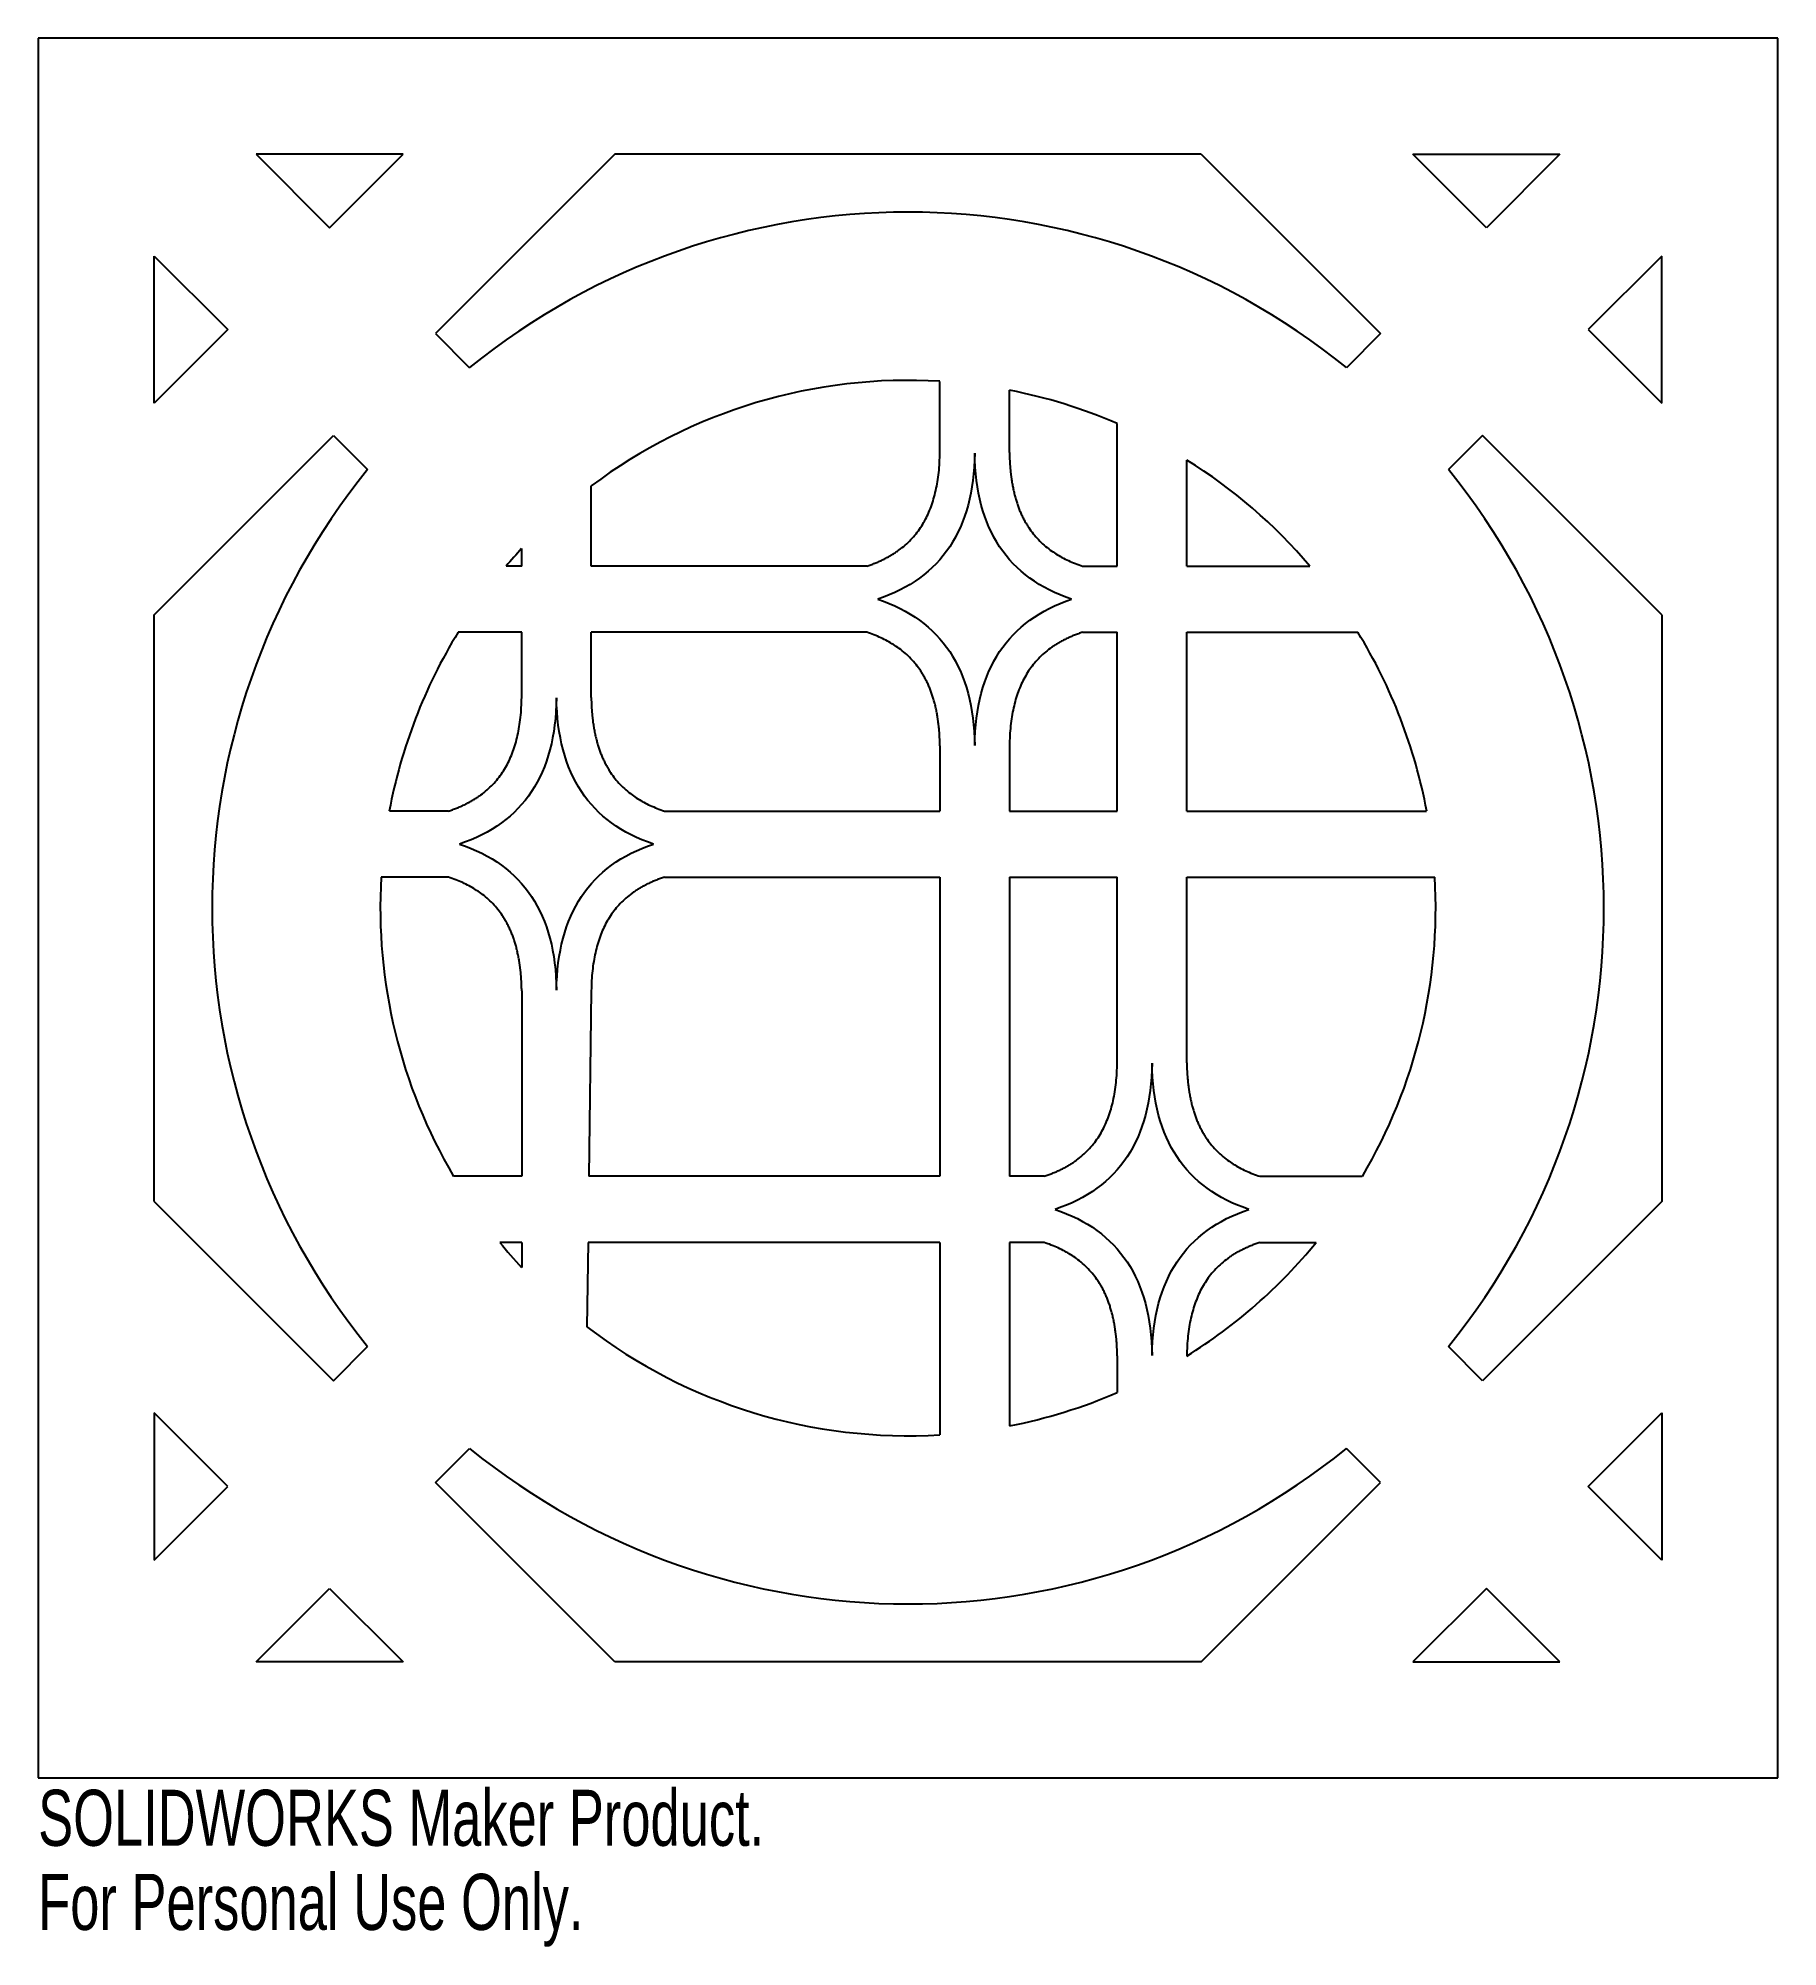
# Model space of a CAD drawing. Header units: millimetres. Extents: x -75 to 75, y -90 to 75.
import ezdxf

# ---------------------------------------------------------------- set-up
doc = ezdxf.new("R2010")
doc.units = ezdxf.units.MM
doc.styles.add('SLDTEXTSTYLE0', font='TXT', dxfattribs={"width": 0.7})

msp = doc.modelspace()

# ---------------------------------------------------------------- linework, layer by layer
at = {"color": 7, "linetype": 'Continuous', "lineweight": 25}
for p, q in [((75, 75), (-75, 75)), ((-75, 75), (-75, -75)), ((75, -75), (75, 75)), ((-43.52, 65), (-56.21, 65)), ((-56.21, 65), (-49.87, 58.66)), ((-49.87, 58.66), (-43.52, 65)), ((-25.29, 65), (-40.75, 49.54)), ((25.29, 65), (-25.29, 65)), ((25.29, 65), (40.75, 49.54)), ((43.52, 65), (56.21, 65)), ((49.87, 58.66), (43.52, 65)), ((56.21, 65), (49.87, 58.66)), ((-65, 56.21), (-58.66, 49.87)), ((-65, 43.52), (-65, 56.21)), ((65, 56.21), (58.66, 49.87)), ((65, 43.52), (65, 56.21)), ((-58.66, 49.87), (-65, 43.52)), ((-40.75, 49.54), (-37.8, 46.59)), ((40.75, 49.54), (37.8, 46.59)), ((58.66, 49.87), (65, 43.52)), ((2.75, 39.27), (2.75, 45.41)), ((8.75, 39.27), (8.75, 44.65)), ((18.04, 29.47), (18.04, 41.77)), ((-65, 25.29), (-49.54, 40.75)), ((-49.54, 40.75), (-46.59, 37.8)), ((49.54, 40.75), (46.59, 37.8)), ((65, 25.29), (49.54, 40.75)), ((24.04, 29.47), (24.04, 38.62)), ((-27.31, 29.47), (-27.31, 36.39)), ((-33.31, 29.47), (-33.31, 30.99)), ((-33.31, 29.47), (-34.66, 29.47)), ((-3.56, 29.47), (-27.31, 29.47)), ((15.06, 29.47), (18.04, 29.47)), ((24.04, 29.47), (34.66, 29.47)), ((-65, -25.29), (-65, 25.29)), ((65, 25.29), (65, -25.29)), ((-33.31, 23.78), (-38.78, 23.78)), ((-33.31, 18.16), (-33.31, 23.78)), ((-3.56, 23.78), (-27.31, 23.78)), ((-27.31, 18.16), (-27.31, 23.78)), ((15.06, 23.78), (18.04, 23.78)), ((18.04, 8.36), (18.04, 23.78)), ((24.04, 23.78), (38.78, 23.78)), ((24.04, 8.36), (24.04, 23.78)), ((2.75, 13.98), (2.75, 8.36)), ((8.75, 13.98), (8.75, 8.36)), ((-39.62, 8.36), (-44.72, 8.36)), ((-21, 8.36), (2.75, 8.36)), ((8.75, 8.36), (18.04, 8.36)), ((24.04, 8.36), (44.72, 8.36)), ((-39.62, 2.67), (-45.42, 2.67)), ((-21, 2.67), (2.75, 2.67)), ((2.75, 2.67), (2.75, -23.13)), ((8.75, 2.67), (18.04, 2.67)), ((8.75, 2.67), (8.75, -23.13)), ((18.04, -13.34), (18.04, 2.67)), ((24.04, 2.67), (45.42, 2.67)), ((24.04, -13.34), (24.04, 2.67)), ((-33.31, -7.13), (-33.31, -23.13)), ((-27.31, -7.13), (-27.51, -23.13)), ((-33.31, -23.13), (-39.17, -23.13)), ((2.75, -23.13), (-27.51, -23.13)), ((11.73, -23.13), (8.75, -23.13)), ((30.35, -23.13), (39.17, -23.13)), ((-65, -25.29), (-49.54, -40.75)), ((65, -25.29), (49.54, -40.75)), ((-33.31, -28.83), (-35.2, -28.83)), ((-33.31, -28.83), (-33.31, -30.99)), ((-27.59, -28.83), (-27.68, -36.11)), ((2.75, -28.83), (-27.59, -28.83)), ((2.75, -28.83), (2.75, -45.41)), ((11.73, -28.83), (8.75, -28.83)), ((8.75, -28.83), (8.75, -44.65)), ((30.35, -28.83), (35.2, -28.83)), ((-49.54, -40.75), (-46.59, -37.8)), ((49.54, -40.75), (46.59, -37.8)), ((18.04, -38.62), (18.04, -41.77)), ((-65, -43.52), (-65, -56.21)), ((-58.66, -49.87), (-65, -43.52)), ((58.66, -49.87), (65, -43.52)), ((65, -43.52), (65, -56.21)), ((-40.75, -49.54), (-37.8, -46.59)), ((40.75, -49.54), (37.8, -46.59)), ((-65, -56.21), (-58.66, -49.87)), ((-25.29, -65), (-40.75, -49.54)), ((25.29, -65), (40.75, -49.54)), ((65, -56.21), (58.66, -49.87)), ((-56.21, -65), (-49.87, -58.66)), ((-49.87, -58.66), (-43.52, -65)), ((49.87, -58.66), (43.52, -65)), ((56.21, -65), (49.87, -58.66)), ((-43.52, -65), (-56.21, -65)), ((25.29, -65), (-25.29, -65)), ((43.52, -65), (56.21, -65)), ((-75, -75), (75, -75))]:
    msp.add_line(p, q, dxfattribs=at)
for radius, start, end in [(60, 50.9462, 129.0538), (45.5, 86.5353, 126.8879), (45.5, 66.6369, 78.9127), (45.5, 40.3798, 58.1007), (60, 140.9462, 219.0538), (60, 320.9462, 39.0538), (45.5, 137.0646, 139.6202), (45.5, 148.4837, 169.41), (45.5, 10.59, 31.5163), (45.5, 176.6366, 210.5635), (45.5, 329.4365, 3.3634), (45.5, 219.3165, 222.9354), (45.5, 301.8993, 320.6835), (45.5, 232.5246, 273.4647), (45.5, 281.0873, 293.3631), (60, 230.9462, 309.0538)]:
    msp.add_arc((0, 0), radius, start, end, dxfattribs=at)
for points, knots in [([(-3.56, 29.47), (-3.44, 29.51), (-3.21, 29.59), (-2.87, 29.73), (-2.53, 29.87), (-2.21, 30.01), (-1.9, 30.17), (-1.6, 30.33), (-1.31, 30.5), (-1.04, 30.68), (-0.49, 31.07), (0.28, 31.73), (0.98, 32.61), (1.44, 33.37), (1.74, 33.97), (2, 34.61), (2.22, 35.29), (2.41, 36.01), (2.55, 36.77), (2.66, 37.57), (2.73, 38.41), (2.74, 38.98), (2.75, 39.27)], [0, 0, 0, 0, 0.029762, 0.058927, 0.0875222, 0.1155766, 0.1431207, 0.1701868, 0.1968092, 0.2230234, 0.2488671, 0.3566922, 0.4633652, 0.5150246, 0.5680186, 0.6226719, 0.6792803, 0.7381104, 0.7993996, 0.8633581, 0.9301708, 1, 1, 1, 1]), ([(8.75, 39.27), (8.75, 39.12), (8.76, 38.81), (8.78, 38.35), (8.81, 37.9), (8.86, 37.46), (8.91, 37.04), (8.98, 36.62), (9.05, 36.22), (9.14, 35.83), (9.24, 35.45), (9.34, 35.08), (9.46, 34.72), (9.59, 34.37), (9.73, 34.04), (9.88, 33.72), (10.04, 33.4), (10.22, 33.1), (10.58, 32.53), (11.22, 31.73), (12.05, 31.01), (12.76, 30.53), (13.28, 30.23), (13.84, 29.95), (14.44, 29.69), (14.85, 29.55), (15.06, 29.47)], [0, 0, 0, 0, 0.037348, 0.073832, 0.109473, 0.144296, 0.178325, 0.211587, 0.244112, 0.27593, 0.307074, 0.33758, 0.367485, 0.396828, 0.425652, 0.454001, 0.481922, 0.509464, 0.536678, 0.643308, 0.751168, 0.797929, 0.845995, 0.895572, 0.94685, 1, 1, 1, 1]), ([(2.75, 13.98), (2.75, 14.14), (2.74, 14.45), (2.72, 14.91), (2.69, 15.36), (2.64, 15.79), (2.59, 16.22), (2.52, 16.63), (2.45, 17.04), (2.36, 17.43), (2.26, 17.81), (2.15, 18.18), (2.04, 18.54), (1.91, 18.88), (1.77, 19.22), (1.62, 19.54), (1.45, 19.85), (1.28, 20.16), (0.92, 20.73), (0.28, 21.53), (-0.55, 22.25), (-1.26, 22.72), (-1.78, 23.03), (-2.34, 23.31), (-2.94, 23.56), (-3.35, 23.71), (-3.56, 23.78)], [0, 0, 0, 0, 0.037348, 0.073832, 0.109473, 0.144296, 0.178325, 0.211587, 0.244112, 0.27593, 0.307074, 0.33758, 0.367485, 0.396828, 0.425652, 0.454001, 0.481922, 0.509464, 0.536678, 0.643308, 0.751168, 0.797929, 0.845995, 0.895572, 0.94685, 1, 1, 1, 1]), ([(15.06, 23.78), (14.94, 23.74), (14.71, 23.66), (14.37, 23.53), (14.03, 23.39), (13.71, 23.24), (13.4, 23.09), (13.1, 22.92), (12.81, 22.75), (12.53, 22.58), (11.98, 22.19), (11.22, 21.53), (10.51, 20.65), (10.06, 19.89), (9.76, 19.29), (9.5, 18.65), (9.27, 17.97), (9.09, 17.25), (8.95, 16.49), (8.84, 15.69), (8.77, 14.85), (8.76, 14.28), (8.75, 13.98)], [0, 0, 0, 0, 0.029762, 0.058927, 0.087522, 0.115577, 0.143121, 0.170187, 0.196809, 0.223023, 0.248867, 0.356692, 0.463365, 0.515025, 0.568019, 0.622672, 0.67928, 0.73811, 0.7994, 0.863358, 0.930171, 1, 1, 1, 1]), ([(-39.62, 8.36), (-39.5, 8.4), (-39.27, 8.48), (-38.92, 8.61), (-38.59, 8.75), (-38.27, 8.9), (-37.96, 9.06), (-37.66, 9.22), (-37.37, 9.39), (-37.09, 9.57), (-36.54, 9.95), (-35.78, 10.62), (-35.07, 11.5), (-34.61, 12.26), (-34.32, 12.85), (-34.06, 13.49), (-33.83, 14.17), (-33.65, 14.89), (-33.51, 15.65), (-33.4, 16.45), (-33.33, 17.29), (-33.32, 17.87), (-33.31, 18.16)], [0, 0, 0, 0, 0.029762, 0.058927, 0.087522, 0.115577, 0.143121, 0.170187, 0.196809, 0.223023, 0.248867, 0.356692, 0.463365, 0.515025, 0.568019, 0.622672, 0.67928, 0.73811, 0.7994, 0.863358, 0.930171, 1, 1, 1, 1]), ([(-27.31, 18.16), (-27.31, 18), (-27.3, 17.69), (-27.28, 17.23), (-27.24, 16.79), (-27.2, 16.35), (-27.15, 15.92), (-27.08, 15.51), (-27.01, 15.11), (-26.92, 14.71), (-26.82, 14.33), (-26.71, 13.97), (-26.6, 13.61), (-26.47, 13.26), (-26.33, 12.93), (-26.17, 12.6), (-26.01, 12.29), (-25.84, 11.99), (-25.48, 11.41), (-24.84, 10.62), (-24.01, 9.9), (-23.3, 9.42), (-22.78, 9.11), (-22.22, 8.84), (-21.62, 8.58), (-21.21, 8.43), (-21, 8.36)], [0, 0, 0, 0, 0.037348, 0.0738317, 0.1094732, 0.1442959, 0.1783249, 0.2115874, 0.2441121, 0.2759301, 0.3070743, 0.33758, 0.3674846, 0.3968279, 0.425652, 0.4540013, 0.4819225, 0.5094644, 0.536678, 0.6433079, 0.7511683, 0.797929, 0.8459946, 0.8955722, 0.9468505, 1, 1, 1, 1]), ([(-33.31, -7.13), (-33.31, -6.97), (-33.32, -6.66), (-33.34, -6.2), (-33.37, -5.76), (-33.42, -5.32), (-33.47, -4.89), (-33.54, -4.48), (-33.61, -4.08), (-33.7, -3.68), (-33.79, -3.3), (-33.9, -2.94), (-34.02, -2.58), (-34.15, -2.23), (-34.29, -1.9), (-34.44, -1.57), (-34.6, -1.26), (-34.78, -0.96), (-35.14, -0.38), (-35.78, 0.41), (-36.61, 1.14), (-37.32, 1.61), (-37.84, 1.92), (-38.4, 2.2), (-39, 2.45), (-39.41, 2.6), (-39.62, 2.67)], [0, 0, 0, 0, 0.037348, 0.0738317, 0.1094732, 0.1442959, 0.1783249, 0.2115874, 0.2441121, 0.2759301, 0.3070743, 0.33758, 0.3674846, 0.3968279, 0.425652, 0.4540013, 0.4819225, 0.5094644, 0.536678, 0.6433079, 0.7511683, 0.797929, 0.8459946, 0.8955722, 0.9468505, 1, 1, 1, 1]), ([(-21, 2.67), (-21.12, 2.63), (-21.35, 2.55), (-21.69, 2.42), (-22.02, 2.28), (-22.35, 2.13), (-22.66, 1.97), (-22.96, 1.81), (-23.25, 1.64), (-23.52, 1.46), (-24.07, 1.08), (-24.84, 0.41), (-25.54, -0.46), (-26, -1.23), (-26.3, -1.82), (-26.56, -2.46), (-26.78, -3.14), (-26.97, -3.86), (-27.11, -4.62), (-27.22, -5.42), (-27.29, -6.26), (-27.3, -6.84), (-27.31, -7.13)], [0, 0, 0, 0, 0.029762, 0.058927, 0.0875222, 0.1155766, 0.1431207, 0.1701868, 0.1968092, 0.2230234, 0.2488671, 0.3566922, 0.4633652, 0.5150246, 0.5680186, 0.6226719, 0.6792803, 0.7381104, 0.7993996, 0.8633581, 0.9301708, 1, 1, 1, 1]), ([(11.73, -23.13), (11.85, -23.09), (12.08, -23.01), (12.43, -22.88), (12.76, -22.74), (13.08, -22.59), (13.39, -22.44), (13.69, -22.28), (13.98, -22.11), (14.26, -21.93), (14.81, -21.54), (15.57, -20.88), (16.28, -20), (16.73, -19.24), (17.03, -18.64), (17.29, -18), (17.52, -17.32), (17.7, -16.6), (17.84, -15.84), (17.95, -15.04), (18.02, -14.2), (18.03, -13.63), (18.04, -13.34)], [0, 0, 0, 0, 0.029762, 0.058927, 0.087522, 0.115577, 0.143121, 0.170187, 0.196809, 0.223023, 0.248867, 0.356692, 0.463365, 0.515025, 0.568019, 0.622672, 0.67928, 0.73811, 0.7994, 0.863358, 0.930171, 1, 1, 1, 1]), ([(24.04, -13.34), (24.04, -13.49), (24.05, -13.8), (24.07, -14.26), (24.11, -14.71), (24.15, -15.15), (24.2, -15.57), (24.27, -15.99), (24.34, -16.39), (24.43, -16.78), (24.53, -17.16), (24.64, -17.53), (24.75, -17.89), (24.88, -18.23), (25.02, -18.57), (25.17, -18.89), (25.34, -19.21), (25.51, -19.51), (25.87, -20.08), (26.51, -20.88), (27.34, -21.6), (28.05, -22.08), (28.57, -22.38), (29.13, -22.66), (29.73, -22.92), (30.14, -23.06), (30.35, -23.13)], [0, 0, 0, 0, 0.037348, 0.073832, 0.109473, 0.144296, 0.178325, 0.211587, 0.244112, 0.27593, 0.307074, 0.33758, 0.367485, 0.396828, 0.425652, 0.454001, 0.481922, 0.509464, 0.536678, 0.643308, 0.751168, 0.797929, 0.845995, 0.895572, 0.94685, 1, 1, 1, 1]), ([(18.04, -38.62), (18.04, -38.47), (18.03, -38.16), (18.01, -37.7), (17.98, -37.25), (17.93, -36.81), (17.88, -36.39), (17.81, -35.97), (17.74, -35.57), (17.65, -35.18), (17.55, -34.8), (17.45, -34.43), (17.33, -34.07), (17.2, -33.73), (17.06, -33.39), (16.91, -33.07), (16.75, -32.75), (16.57, -32.45), (16.21, -31.88), (15.57, -31.08), (14.74, -30.36), (14.03, -29.88), (13.51, -29.58), (12.95, -29.3), (12.35, -29.04), (11.94, -28.9), (11.73, -28.83)], [0, 0, 0, 0, 0.037348, 0.073832, 0.109473, 0.144296, 0.178325, 0.211587, 0.244112, 0.27593, 0.307074, 0.33758, 0.367485, 0.396828, 0.425652, 0.454001, 0.481922, 0.509464, 0.536678, 0.643308, 0.751168, 0.797929, 0.845995, 0.895572, 0.94685, 1, 1, 1, 1]), ([(30.35, -28.83), (30.23, -28.87), (30, -28.95), (29.66, -29.08), (29.32, -29.22), (29, -29.37), (28.69, -29.52), (28.39, -29.68), (28.1, -29.85), (27.83, -30.03), (27.28, -30.42), (26.51, -31.08), (25.81, -31.96), (25.35, -32.72), (25.05, -33.32), (24.79, -33.96), (24.57, -34.64), (24.38, -35.36), (24.24, -36.12), (24.13, -36.92), (24.06, -37.76), (24.05, -38.33), (24.04, -38.62)], [0, 0, 0, 0, 0.029762, 0.058927, 0.0875222, 0.1155766, 0.1431207, 0.1701868, 0.1968092, 0.2230234, 0.2488671, 0.3566922, 0.4633652, 0.5150246, 0.5680186, 0.6226719, 0.6792803, 0.7381104, 0.7993996, 0.8633581, 0.9301708, 1, 1, 1, 1])]:
    msp.add_open_spline(points, degree=3, knots=knots, dxfattribs=at)
for points in [[(5.75, 39.23), (5.66, 32.66), (2.88, 28.46), (-2.61, 26.63)], [(14.11, 26.63), (8.62, 28.46), (5.83, 32.66), (5.75, 39.23)], [(-2.61, 26.63), (2.88, 24.8), (5.66, 20.6), (5.75, 14.02)], [(5.75, 14.02), (5.83, 20.6), (8.62, 24.8), (14.11, 26.63)], [(-30.31, 18.12), (-30.39, 11.55), (-33.18, 7.35), (-38.67, 5.52)], [(-21.95, 5.52), (-27.44, 7.35), (-30.22, 11.55), (-30.31, 18.12)], [(-38.67, 5.52), (-33.18, 3.68), (-30.39, -0.52), (-30.31, -7.09)], [(-30.31, -7.09), (-30.22, -0.52), (-27.44, 3.68), (-21.95, 5.52)], [(21.04, -13.37), (20.96, -19.95), (18.17, -24.15), (12.68, -25.98)], [(29.4, -25.98), (23.91, -24.15), (21.13, -19.95), (21.04, -13.37)], [(12.68, -25.98), (18.17, -27.81), (20.96, -32.01), (21.04, -38.59)], [(21.04, -38.59), (21.13, -32.01), (23.91, -27.81), (29.4, -25.98)]]:
    msp.add_open_spline(points, degree=3, dxfattribs=at)

# ---------------------------------------------------------------- texts
at = {"color": 7, "linetype": 'Continuous', "char_height": 4.8336, "attachment_point": 1, "style": 'SLDTEXTSTYLE0'}
for s, insert in [('SOLIDWORKS Maker Product.', (-75, -76.02)), ('For Personal Use Only.', (-75, -83.27))]:
    msp.add_mtext(s, dxfattribs=dict(at, insert=insert))

doc.saveas('drawing.dxf')
